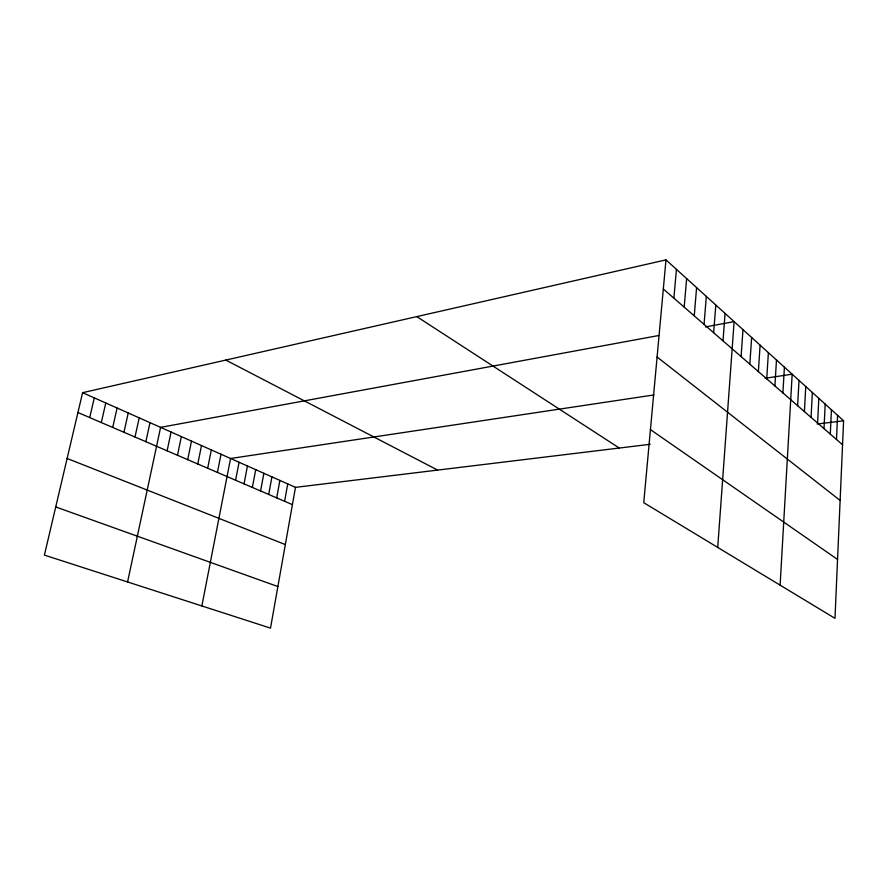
<?xml version="1.0" encoding="UTF-8"?>
<svg xmlns="http://www.w3.org/2000/svg" width="888" height="888" viewBox="0 0 888 888"><rect width="100%" height="100%" fill="white"/><g stroke="black" fill="none" stroke-linecap="round" stroke-linejoin="round"><path stroke-width="1.33" d="M665.989 259.884L843.6 420.801L834.986 618.337L643.745 502.697L665.989 259.884L82.595 392.674L44.4 555.111L270.507 628.116L295.482 487.357L650.183 444.289M836.485 439.482L837.573 415.34M830.302 434.11L831.434 409.779M824.009 428.638L825.196 404.118M817.593 423.065L818.836 398.357M811.066 417.382L812.354 392.485M804.406 411.599L805.749 386.513M797.624 405.716L799.022 380.419M780.119 585.159L792.174 374.203L765.278 378.244M782.894 392.907L784.415 367.177M774.891 385.958L776.489 359.995M766.721 378.854L768.386 352.658M758.374 371.595L760.106 345.155M749.827 364.169L751.648 337.484M741.091 356.588L742.99 329.648M717.715 547.43L734.132 321.623L705.449 326.917M723.01 340.87L725.074 313.42M713.652 332.734L715.806 305.017M704.062 324.398L706.315 296.414M694.25 315.873L696.592 287.612M684.193 307.126L686.635 278.599M673.881 298.179L676.445 269.353M284.615 501.287L287.734 483.905M276.701 497.891L279.875 480.408M268.698 494.45L271.928 476.878M260.584 490.964L263.869 473.293M252.37 487.434L255.711 469.663M244.045 483.86L247.441 465.989M235.598 480.23L239.061 462.26M201.854 605.949L230.569 458.486L653.912 394.949M217.438 472.427L221.023 454.234M207.67 468.231L211.333 449.927M197.758 463.98L201.498 445.554M187.701 459.662L191.508 441.103M177.478 455.267L181.363 436.596M167.111 450.815L171.073 432.012M127.572 581.962L160.606 427.361L658.863 335.498M145.865 441.691L149.994 422.644M134.987 437.018L139.205 417.848M123.943 432.278L128.238 412.964M112.721 427.45L117.105 408.014M101.31 422.555L105.783 402.986M89.721 417.571L94.283 397.868M817.16 424.009L843.6 420.801M55.722 506.937L277.889 586.557M67.122 458.474L285.337 544.577M77.933 412.509L292.418 504.639M82.595 392.674L295.482 487.357M225.807 360.073L437.64 470.096M416.794 316.605L619.28 448.04M650.438 429.614L837.551 559.429M657.087 357.009L840.126 500.432M663.325 288.989L842.557 444.755"/></g></svg>
